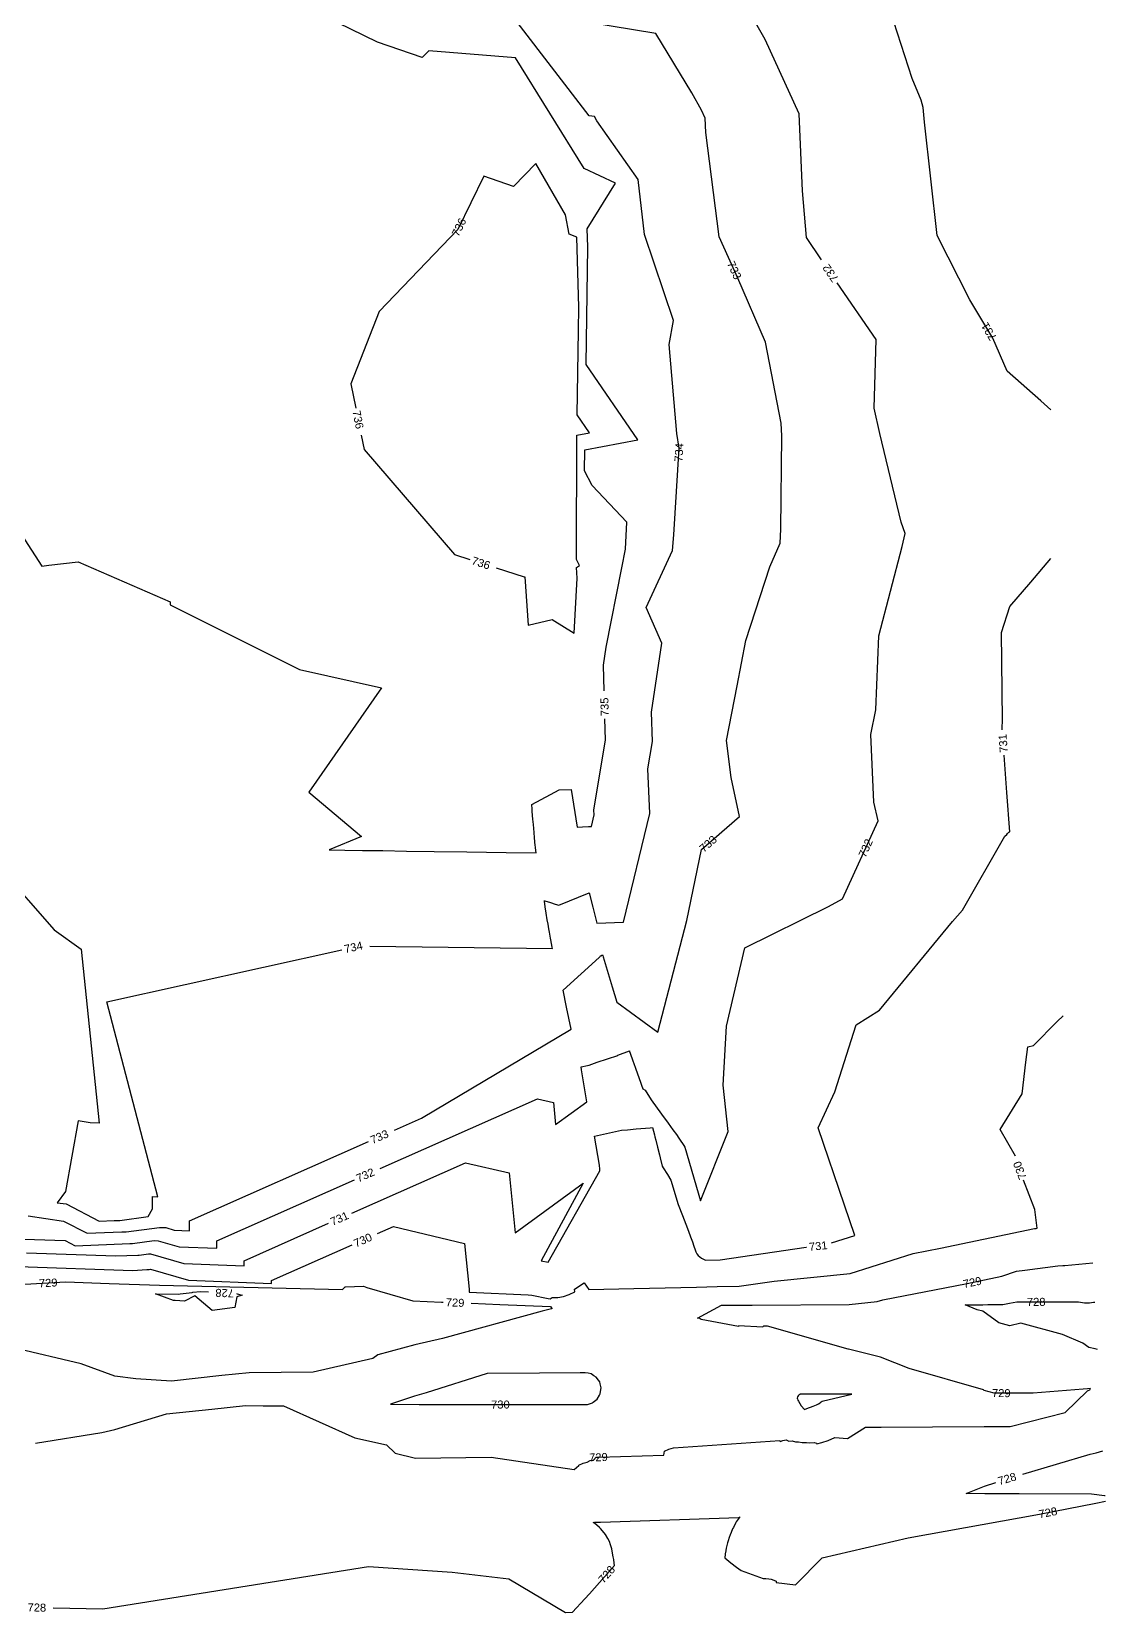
# Model space of a CAD drawing. Header units: feet. Extents: x 2207070 to 2208879, y 513929 to 516197.
# Drawn here: x 2207623 to 2208161, y 513944 to 514735 of the extents above; entities that cross this region are included whole.
import ezdxf

# ---------------------------------------------------------------- set-up
doc = ezdxf.new("R2010")
doc.units = ezdxf.units.FT
doc.header["$LTSCALE"] = 40
doc.header["$MEASUREMENT"] = 0
doc.linetypes.add('HIDDEN', pattern=[0.375, 0.25, -0.125])
doc.linetypes.add('HIDDEN2', pattern=[0.1875, 0.125, -0.0625])
for name, color, linetype in [('CONT-MJR', 125, 'HIDDEN'), ('CONT-MJR lABELS', 155, 'CONTINUOUS'), ('CONT-MNR', 250, 'HIDDEN2'), ('CONT-MNR LABELS', 250, 'CONTINUOUS')]:
    doc.layers.add(name, color=color, linetype=linetype)
doc.styles.get("Standard").update_dxf_attribs({"font": 'ARIAL.TTF'})

msp = doc.modelspace()

# ---------------------------------------------------------------- linework, layer by layer
at = {"layer": 'CONT-MJR', "color": 35, "linetype": 'Continuous'}
for p, q in [((2207796.44, 514729.29, 735), (2207763.31, 514745.46, 735)), ((2207818.87, 514721.52, 735), (2207796.44, 514729.29, 735)), ((2207822.23, 514724.99, 735), (2207818.87, 514721.52, 735)), ((2207865.54, 514721.41, 735), (2207822.23, 514724.99, 735)), ((2207899.85, 514666.05, 735), (2207865.54, 514721.41, 735)), ((2207915.51, 514658.77, 735), (2207899.85, 514666.05, 735)), ((2207901.42, 514635.96, 735), (2207915.51, 514658.77, 735)), ((2207901.66, 514626.93, 735), (2207901.42, 514635.96, 735)), ((2207901.05, 514579.91, 735), (2207901.66, 514626.93, 735)), ((2207900.87, 514568.12, 735), (2207901.05, 514579.91, 735)), ((2207926.66, 514530.4, 735), (2207900.87, 514568.12, 735)), ((2207900.11, 514525.49, 735), (2207926.66, 514530.4, 735)), ((2207900.08, 514514.9, 735), (2207900.11, 514525.49, 735)), ((2207903.87, 514507.55, 735), (2207900.08, 514514.9, 735)), ((2207600.08, 514511.15, 735), (2207628.55, 514467.31, 735)), ((2207921.16, 514489.22, 735), (2207903.87, 514507.55, 735)), ((2207920.56, 514475.86, 735), (2207921.16, 514489.22, 735)), ((2207918.67, 514466.44, 735), (2207920.56, 514475.86, 735)), ((2207628.55, 514467.31, 735), (2207632.08, 514467.73, 735)), ((2207632.08, 514467.73, 735), (2207646.75, 514469.49, 735)), ((2207646.75, 514469.49, 735), (2207692.79, 514449.41, 735)), ((2207910.83, 514426.77, 735), (2207918.67, 514466.44, 735)), ((2207692.79, 514449.41, 735), (2207692.82, 514447.98, 735)), ((2207692.82, 514447.98, 735), (2207757.49, 514415.69, 735)), ((2207909.5, 514417.78, 735), (2207910.83, 514426.77, 735)), ((2207909.84, 514405.02, 735), (2207909.5, 514417.78, 735)), ((2207757.49, 514415.69, 735), (2207798.41, 514406.46, 735)), ((2207798.41, 514406.46, 735), (2207762.16, 514354.32, 735)), ((2207910.5, 514380.51, 735), (2207910.22, 514391.03, 735)), ((2207904.77, 514345.34, 735), (2207910.5, 514380.51, 735)), ((2207762.16, 514354.32, 735), (2207788.45, 514332.1, 735)), ((2207882.95, 514353.13, 735), (2207887.32, 514355.48, 735)), ((2207887.32, 514355.48, 735), (2207893.35, 514355.65, 735)), ((2207893.35, 514355.65, 735), (2207896.35, 514336.84, 735)), ((2207873.67, 514348.15, 735), (2207882.95, 514353.13, 735)), ((2207873.83, 514345.8, 735), (2207873.67, 514348.15, 735)), ((2207873.86, 514345.36, 735), (2207873.83, 514345.8, 735)), ((2207873.91, 514344.7, 735), (2207873.86, 514345.36, 735)), ((2207874.21, 514340.75, 735), (2207873.91, 514344.7, 735)), ((2207874.44, 514338.07, 735), (2207874.21, 514340.75, 735)), ((2207903.45, 514337.11, 735), (2207904.88, 514342.95, 735)), ((2207904.88, 514342.95, 735), (2207904.77, 514345.34, 735)), ((2207788.45, 514332.1, 735), (2207772.26, 514325.47, 735)), ((2207874.6, 514336.15, 735), (2207874.44, 514338.07, 735)), ((2207874.77, 514334.2, 735), (2207874.6, 514336.15, 735)), ((2207875.02, 514331.54, 735), (2207874.77, 514334.2, 735)), ((2207875.4, 514327.65, 735), (2207875.02, 514331.54, 735)), ((2207896.35, 514336.84, 735), (2207899.07, 514336.94, 735)), ((2207899.07, 514336.94, 735), (2207901.99, 514337.05, 735)), ((2207901.99, 514337.05, 735), (2207903.45, 514337.11, 735)), ((2207772.26, 514325.47, 735), (2207780.1, 514325.35, 735)), ((2207780.1, 514325.35, 735), (2207789, 514325.21, 735)), ((2207789, 514325.21, 735), (2207799.2, 514325.06, 735)), ((2207799.2, 514325.06, 735), (2207811, 514324.88, 735)), ((2207811, 514324.88, 735), (2207824.79, 514324.68, 735)), ((2207824.79, 514324.68, 735), (2207841.13, 514324.45, 735)), ((2207841.13, 514324.45, 735), (2207860.77, 514324.17, 735)), ((2207860.77, 514324.17, 735), (2207875.79, 514323.96, 735)), ((2207875.47, 514326.95, 735), (2207875.4, 514327.65, 735)), ((2207875.52, 514326.47, 735), (2207875.47, 514326.95, 735)), ((2207875.79, 514323.96, 735), (2207875.52, 514326.47, 735)), ((2208124.57, 514227.72, 730), (2208136.52, 514239.61, 730)), ((2208136.52, 514239.61, 730), (2208139.44, 514242.51, 730)), ((2208120.85, 514219.24, 730), (2208121.75, 514226.92, 730)), ((2208121.75, 514226.92, 730), (2208124.57, 514227.72, 730)), ((2208119.02, 514203.46, 730), (2208120.85, 514219.24, 730)), ((2208108.02, 514185.64, 730), (2208119.02, 514203.46, 730)), ((2208115.59, 514172.3, 730), (2208108.02, 514185.64, 730)), ((2208125.21, 514145.71, 730), (2208119.65, 514160.27, 730)), ((2208126.44, 514136.28, 730), (2208125.21, 514145.71, 730)), ((2207796.55, 514133.62, 730), (2207804.44, 514137.11, 730)), ((2207804.44, 514137.11, 730), (2207840.05, 514128.73, 730)), ((2208078.1, 514126.26, 730), (2208125.15, 514136.1, 730)), ((2208125.15, 514136.1, 730), (2208125.33, 514136.16, 730)), ((2208125.33, 514136.16, 730), (2208125.43, 514136.17, 730)), ((2208125.43, 514136.17, 730), (2208125.85, 514136.23, 730)), ((2208125.85, 514136.23, 730), (2208125.91, 514136.23, 730)), ((2208125.91, 514136.23, 730), (2208125.94, 514136.23, 730)), ((2208125.94, 514136.23, 730), (2208126.44, 514136.28, 730)), ((2207743.49, 514110.12, 730), (2207783.73, 514127.94, 730)), ((2207840.05, 514128.73, 730), (2207842.36, 514105.75, 730)), ((2208064.35, 514123.59, 730), (2208078.1, 514126.26, 730)), ((2207616.96, 514117.16, 730), (2207674.16, 514115.21, 730)), ((2208032.85, 514113.63, 730), (2208064.35, 514123.59, 730)), ((2207674.16, 514115.21, 730), (2207681.08, 514115.7, 730)), ((2207681.08, 514115.7, 730), (2207682.18, 514115.71, 730)), ((2207682.18, 514115.71, 730), (2207682.96, 514115.84, 730)), ((2207682.96, 514115.84, 730), (2207701.92, 514110.31, 730)), ((2207701.92, 514110.31, 730), (2207743.47, 514108.7, 730)), ((2207743.47, 514108.7, 730), (2207743.49, 514110.12, 730)), ((2207977.43, 514107.25, 730), (2207994.93, 514109.86, 730)), ((2207994.93, 514109.86, 730), (2208032.85, 514113.63, 730)), ((2207842.36, 514105.75, 730), (2207842.33, 514104.31, 730)), ((2207842.33, 514104.31, 730), (2207871.87, 514102.94, 730)), ((2207871.87, 514102.94, 730), (2207873.71, 514102.89, 730)), ((2207873.71, 514102.89, 730), (2207881.86, 514101.22, 730)), ((2207882.91, 514100.98, 730), (2207883.83, 514101.62, 730)), ((2207883.83, 514101.62, 730), (2207886.61, 514101.66, 730)), ((2207886.61, 514101.66, 730), (2207889.46, 514102.13, 730)), ((2207889.46, 514102.13, 730), (2207892.33, 514103.08, 730)), ((2207892.33, 514103.08, 730), (2207895.14, 514104.49, 730)), ((2207894.94, 514105.83, 730), (2207899.83, 514109.07, 730)), ((2207895.14, 514104.49, 730), (2207894.94, 514105.83, 730)), ((2207899.83, 514109.07, 730), (2207902.15, 514105.73, 730)), ((2207902.15, 514105.73, 730), (2207924.78, 514106.21, 730)), ((2207924.78, 514106.21, 730), (2207955.97, 514106.87, 730)), ((2207955.97, 514106.87, 730), (2207966.44, 514107.1, 730)), ((2207966.44, 514107.1, 730), (2207977.43, 514107.25, 730)), ((2207881.86, 514101.22, 730), (2207882.91, 514100.98, 730)), ((2207851.4, 514063.67, 730), (2207820.75, 514054.04, 730)), ((2207877.58, 514063.88, 730), (2207851.4, 514063.67, 730)), ((2207897.83, 514064.04, 730), (2207877.58, 514063.88, 730)), ((2207897.92, 514064.04, 730), (2207897.83, 514064.04, 730)), ((2207899.24, 514064.04, 730), (2207897.92, 514064.04, 730)), ((2207900.37, 514064.05, 730), (2207899.24, 514064.04, 730)), ((2207901.78, 514063.79, 730), (2207900.37, 514064.05, 730)), ((2207903.3, 514063.51, 730), (2207901.78, 514063.79, 730)), ((2207904.76, 514062.58, 730), (2207903.3, 514063.51, 730)), ((2207905.85, 514061.9, 730), (2207904.76, 514062.58, 730)), ((2207906.95, 514060.36, 730), (2207905.85, 514061.9, 730)), ((2207820.75, 514054.04, 730), (2207815.06, 514052.29, 730)), ((2207907.62, 514059.44, 730), (2207906.95, 514060.36, 730)), ((2207907.86, 514058.45, 730), (2207907.62, 514059.44, 730)), ((2207908.35, 514056.5, 730), (2207907.86, 514058.45, 730)), ((2207907.93, 514053.48, 730), (2207908.23, 514055.63, 730)), ((2207908.23, 514055.63, 730), (2207908.35, 514056.5, 730)), ((2207815.06, 514052.29, 730), (2207802.94, 514048.3, 730)), ((2207802.94, 514048.3, 730), (2207817.26, 514048.23, 730)), ((2207817.26, 514048.23, 730), (2207820.11, 514048.22, 730)), ((2207820.11, 514048.22, 730), (2207859.07, 514048.15, 730)), ((2207859.07, 514048.15, 730), (2207901.14, 514048.09, 730)), ((2207901.14, 514048.09, 730), (2207901.49, 514048.19, 730)), ((2207901.49, 514048.19, 730), (2207904.01, 514048.94, 730)), ((2207904.01, 514048.94, 730), (2207904.41, 514049.26, 730)), ((2207904.41, 514049.26, 730), (2207906.41, 514050.84, 730)), ((2207906.41, 514050.84, 730), (2207907.56, 514052.84, 730)), ((2207907.56, 514052.84, 730), (2207907.93, 514053.48, 730)), ((2208006.47, 514051.33, 730), (2208006.44, 514051.13, 730)), ((2208006.44, 514051.13, 730), (2208006.5, 514050.94, 730)), ((2208006.55, 514051.98, 730), (2208006.47, 514051.33, 730)), ((2208006.5, 514050.94, 730), (2208006.69, 514050.31, 730)), ((2208006.88, 514052.55, 730), (2208006.55, 514051.98, 730)), ((2208006.69, 514050.31, 730), (2208007.02, 514049.8, 730)), ((2208006.99, 514052.72, 730), (2208006.88, 514052.55, 730)), ((2208007.16, 514052.84, 730), (2208006.99, 514052.72, 730)), ((2208007.02, 514049.8, 730), (2208008.47, 514047.58, 730)), ((2208007.69, 514053.22, 730), (2208007.16, 514052.84, 730)), ((2208007.88, 514053.27, 730), (2208007.69, 514053.22, 730)), ((2208008.52, 514053.4, 730), (2208007.88, 514053.27, 730)), ((2208008.47, 514047.58, 730), (2208010.08, 514045.71, 730)), ((2208010.05, 514053.4, 730), (2208008.52, 514053.4, 730)), ((2208016.33, 514053.41, 730), (2208010.05, 514053.4, 730)), ((2208010.08, 514045.71, 730), (2208011.3, 514046.12, 730)), ((2208011.3, 514046.12, 730), (2208014.4, 514047.27, 730)), ((2208014.4, 514047.27, 730), (2208016.05, 514047.98, 730)), ((2208016.05, 514047.98, 730), (2208017.12, 514048.54, 730)), ((2208016.37, 514053.41, 730), (2208016.33, 514053.41, 730)), ((2208033.76, 514053.33, 730), (2208016.37, 514053.41, 730)), ((2208017.12, 514048.54, 730), (2208017.87, 514049.02, 730)), ((2208017.87, 514049.02, 730), (2208018.44, 514049.47, 730)), ((2208018.44, 514049.47, 730), (2208018.88, 514049.9, 730)), ((2208018.88, 514049.9, 730), (2208033.76, 514053.33, 730))]:
    msp.add_line(p, q, dxfattribs=at)
at = {"layer": 'CONT-MNR', "color": 35, "linetype": 'Continuous'}
for p, q in [((2207990.35, 514730.57, 732), (2207978.28, 514751.82, 732)), ((2207935.63, 514733.65, 733), (2207880.83, 514742.53, 733)), ((2207902.31, 514692.43, 734), (2207866.36, 514739.22, 734)), ((2207953.68, 514703.92, 733), (2207935.63, 514733.65, 733)), ((2208063.99, 514711.06, 731), (2208054.8, 514739.33, 731)), ((2208007.38, 514693.35, 732), (2207990.35, 514730.57, 732)), ((2208068.46, 514700.17, 731), (2208063.99, 514711.06, 731)), ((2207958.58, 514695.3, 733), (2207953.68, 514703.92, 733)), ((2207960.45, 514691.21, 733), (2207958.58, 514695.3, 733)), ((2208069.36, 514696.55, 731), (2208068.46, 514700.17, 731)), ((2208070.08, 514689.2, 731), (2208069.36, 514696.55, 731)), ((2207904.98, 514692, 734), (2207902.31, 514692.43, 734)), ((2207906.23, 514689.93, 734), (2207904.98, 514692, 734)), ((2207926.87, 514660.53, 734), (2207906.23, 514689.93, 734)), ((2207960.77, 514684.05, 733), (2207960.45, 514691.21, 733)), ((2208009.07, 514654.89, 732), (2208007.38, 514693.35, 732)), ((2208076.4, 514632.52, 731), (2208070.08, 514689.2, 731)), ((2207967.33, 514631.98, 733), (2207960.77, 514684.05, 733)), ((2207875.75, 514668.64, 736), (2207864.55, 514657.1, 736)), ((2207890.44, 514642.98, 736), (2207875.75, 514668.64, 736)), ((2207849.71, 514662.24, 736), (2207836.67, 514635.57, 736)), ((2207864.55, 514657.1, 736), (2207849.71, 514662.24, 736)), ((2207929.99, 514633.12, 734), (2207926.87, 514660.53, 734)), ((2208011.06, 514631.51, 732), (2208009.07, 514654.89, 732)), ((2207892.39, 514633.22, 736), (2207890.44, 514642.98, 736)), ((2207836.67, 514635.57, 736), (2207797.27, 514594.58, 736)), ((2207896.27, 514631.7, 736), (2207892.39, 514633.22, 736)), ((2207897.16, 514596.84, 736), (2207896.27, 514631.7, 736)), ((2207944.54, 514590.05, 734), (2207929.99, 514633.12, 734)), ((2207976.75, 514611.34, 733), (2207967.33, 514631.98, 733)), ((2208018.52, 514620.45, 732), (2208011.06, 514631.51, 732)), ((2208092.81, 514600.39, 731), (2208076.4, 514632.52, 731)), ((2207990.61, 514579.27, 733), (2207976.75, 514611.34, 733)), ((2208045.92, 514580.52, 732), (2208026.45, 514608.89, 732)), ((2208104.28, 514581.2, 731), (2208092.81, 514600.39, 731)), ((2207797.27, 514594.58, 736), (2207783.21, 514558.5, 736)), ((2207897.01, 514585.03, 736), (2207897.16, 514596.84, 736)), ((2207896.38, 514542.99, 736), (2207897.01, 514585.03, 736)), ((2207942.42, 514578.12, 734), (2207944.54, 514590.05, 734)), ((2207946.16, 514533.56, 734), (2207942.42, 514578.12, 734)), ((2207998.44, 514538.83, 733), (2207990.61, 514579.27, 733)), ((2208044.91, 514546.35, 732), (2208045.92, 514580.52, 732)), ((2208111.37, 514564.7, 731), (2208104.28, 514581.2, 731)), ((2208128.21, 514549.97, 731), (2208111.37, 514564.7, 731)), ((2207783.21, 514558.5, 736), (2207785.63, 514546.35, 736)), ((2208047.68, 514533.66, 732), (2208044.91, 514546.35, 732)), ((2208133.34, 514545.47, 731), (2208128.21, 514549.97, 731)), ((2207902.57, 514533.93, 736), (2207896.38, 514542.99, 736)), ((2207998.79, 514532.42, 733), (2207998.44, 514538.83, 733)), ((2207788.34, 514532.74, 736), (2207789.75, 514525.65, 736)), ((2207896.05, 514470.59, 736), (2207896.2, 514532.76, 736)), ((2207896.2, 514532.76, 736), (2207902.57, 514533.93, 736)), ((2207947.41, 514526.24, 734), (2207946.16, 514533.56, 734)), ((2207998.27, 514485.79, 733), (2207998.79, 514532.42, 733)), ((2208058.39, 514489.2, 732), (2208047.68, 514533.66, 732)), ((2207789.75, 514525.65, 736), (2207834.97, 514473.11, 736)), ((2207944.66, 514482.89, 734), (2207947.41, 514526.24, 734)), ((2208060.38, 514483.53, 732), (2208058.39, 514489.2, 732)), ((2207944.11, 514475.12, 734), (2207944.66, 514482.89, 734)), ((2207997.86, 514478.85, 733), (2207998.27, 514485.79, 733)), ((2208058.85, 514477.17, 732), (2208060.38, 514483.53, 732)), ((2207834.97, 514473.11, 736), (2207842.63, 514470.65, 736)), ((2207930.91, 514446.62, 734), (2207944.11, 514475.12, 734)), ((2207992.71, 514466.9, 733), (2207997.86, 514478.85, 733)), ((2208047.18, 514432.37, 732), (2208058.85, 514477.17, 732)), ((2207855.83, 514466.41, 736), (2207869.78, 514461.93, 736)), ((2207896, 514466.55, 736), (2207897.56, 514467.68, 736)), ((2207896.35, 514461.29, 736), (2207896, 514466.55, 736)), ((2207897.56, 514467.68, 736), (2207896.05, 514470.59, 736)), ((2207980.69, 514430.11, 733), (2207992.71, 514466.9, 733)), ((2208123.3, 514459.32, 731), (2208133.34, 514471.12, 731)), ((2207869.78, 514461.93, 736), (2207870.12, 514461.93, 736)), ((2207870.12, 514461.93, 736), (2207871.83, 514437.7, 736)), ((2207894.86, 514433.79, 736), (2207896.35, 514461.29, 736)), ((2208112.85, 514447.04, 731), (2208123.3, 514459.32, 731)), ((2207938.66, 514428.77, 734), (2207930.91, 514446.62, 734)), ((2208108.68, 514434.08, 731), (2208112.85, 514447.04, 731)), ((2207871.83, 514437.7, 736), (2207883.93, 514440.59, 736)), ((2207883.93, 514440.59, 736), (2207894.86, 514433.79, 736)), ((2208109.05, 514390.29, 731), (2208108.68, 514434.08, 731)), ((2207933.57, 514394.32, 734), (2207938.66, 514428.77, 734)), ((2207976.46, 514407.46, 733), (2207980.69, 514430.11, 733)), ((2208045.8, 514395.38, 732), (2208047.18, 514432.37, 732)), ((2207971.03, 514380.17, 733), (2207976.46, 514407.46, 733)), ((2207933.97, 514379.7, 734), (2207933.57, 514394.32, 734)), ((2208043.26, 514383.13, 732), (2208045.8, 514395.38, 732)), ((2208108.87, 514386.3, 731), (2208109.05, 514390.29, 731)), ((2208108.93, 514385.4, 731), (2208108.87, 514386.3, 731)), ((2207931.72, 514365.9, 734), (2207933.97, 514379.7, 734)), ((2207973.33, 514361.59, 733), (2207971.03, 514380.17, 733)), ((2208044.73, 514349.27, 732), (2208043.26, 514383.13, 732)), ((2208111.26, 514354.08, 731), (2208109.87, 514372.78, 731)), ((2207932.7, 514343.7, 734), (2207931.72, 514365.9, 734)), ((2207977.49, 514342.14, 733), (2207973.33, 514361.59, 733)), ((2208046.86, 514340.01, 732), (2208044.73, 514349.27, 732)), ((2208112.74, 514334.48, 731), (2208111.26, 514354.08, 731)), ((2207919.47, 514289.29, 734), (2207932.7, 514343.7, 734)), ((2207958.55, 514325.59, 733), (2207977.49, 514342.14, 733)), ((2208029.13, 514300.92, 732), (2208046.86, 514340.01, 732)), ((2208089.13, 514295.33, 731), (2208110.3, 514332.24, 731)), ((2208110.3, 514332.24, 731), (2208111.2, 514333.14, 731)), ((2208111.2, 514333.14, 731), (2208111.67, 514333.6, 731)), ((2208111.67, 514333.6, 731), (2208112.29, 514334.22, 731)), ((2208112.29, 514334.22, 731), (2208112.74, 514334.48, 731)), ((2207951.17, 514290.11, 733), (2207958.55, 514325.59, 733)), ((2207607.47, 514316.44, 734), (2207634.7, 514285.43, 734)), ((2207879.94, 514299.66, 734), (2207879.89, 514300.03, 734)), ((2207879.89, 514300.03, 734), (2207880.2, 514299.93, 734)), ((2207879.95, 514299.6, 734), (2207879.94, 514299.66, 734)), ((2207880.53, 514295.83, 734), (2207879.95, 514299.6, 734)), ((2207880.2, 514299.93, 734), (2207883.07, 514299.06, 734)), ((2207883.07, 514299.06, 734), (2207885.34, 514298.38, 734)), ((2207887.18, 514297.84, 734), (2207902.4, 514304.01, 734)), ((2207902.4, 514304.01, 734), (2207904.19, 514296.77, 734)), ((2208022.15, 514297.07, 732), (2208029.13, 514300.92, 732)), ((2207880.66, 514295.03, 734), (2207880.53, 514295.83, 734)), ((2207880.85, 514293.86, 734), (2207880.66, 514295.03, 734)), ((2207881.4, 514290.47, 734), (2207880.85, 514293.86, 734)), ((2207885.34, 514298.38, 734), (2207887.18, 514297.84, 734)), ((2207904.19, 514296.77, 734), (2207906.17, 514288.78, 734)), ((2207980.3, 514276.43, 732), (2208022.15, 514297.07, 732)), ((2208084.08, 514289.7, 731), (2208089.13, 514295.33, 731)), ((2207634.7, 514285.43, 734), (2207648.27, 514275.81, 734)), ((2207881.78, 514288.23, 734), (2207881.4, 514290.47, 734)), ((2207882.18, 514285.92, 734), (2207881.78, 514288.23, 734)), ((2207882.46, 514284.35, 734), (2207882.18, 514285.92, 734)), ((2207882.99, 514281.37, 734), (2207882.46, 514284.35, 734)), ((2207906.17, 514288.78, 734), (2207919.47, 514289.29, 734)), ((2207936.68, 514234.31, 733), (2207951.17, 514290.11, 733)), ((2208047.6, 514245.26, 731), (2208084.08, 514289.7, 731)), ((2207648.27, 514275.81, 734), (2207657.33, 514188.89, 734)), ((2207661.08, 514249.44, 734), (2207778.67, 514275.5, 734)), ((2207792.62, 514277.26, 734), (2207883.99, 514276.1, 734)), ((2207883.15, 514280.53, 734), (2207882.99, 514281.37, 734)), ((2207883.84, 514276.83, 734), (2207883.15, 514280.53, 734)), ((2207883.99, 514276.1, 734), (2207883.84, 514276.83, 734)), ((2207971.01, 514237.31, 732), (2207980.3, 514276.43, 732)), ((2207889.3, 514255.32, 733), (2207907.33, 514271.61, 733)), ((2207907.33, 514271.61, 733), (2207907.67, 514271.99, 733)), ((2207907.67, 514271.99, 733), (2207907.9, 514272.23, 733)), ((2207907.9, 514272.23, 733), (2207908.06, 514272.4, 733)), ((2207908.06, 514272.4, 733), (2207908.18, 514272.53, 733)), ((2207908.18, 514272.53, 733), (2207909.07, 514272.89, 733)), ((2207909.07, 514272.89, 733), (2207909.13, 514272.68, 733)), ((2207909.13, 514272.68, 733), (2207909.3, 514271.96, 733)), ((2207909.3, 514271.96, 733), (2207913.86, 514256.9, 733)), ((2207891.08, 514246.85, 733), (2207889.3, 514255.32, 733)), ((2207913.86, 514256.9, 733), (2207916.14, 514249.33, 733)), ((2207686.54, 514152.03, 734), (2207661.08, 514249.44, 734)), ((2207893.41, 514235.84, 733), (2207891.08, 514246.85, 733)), ((2207916.14, 514249.33, 733), (2207936.68, 514234.31, 733)), ((2208035.86, 514238.01, 731), (2208047.6, 514245.26, 731)), ((2207818.44, 514191.3, 733), (2207893.41, 514235.84, 733)), ((2207969.31, 514207.74, 732), (2207971.01, 514237.31, 732)), ((2208025.26, 514204.54, 731), (2208035.86, 514238.01, 731)), ((2207906.41, 514219.25, 732), (2207916.63, 514222.72, 732)), ((2207916.63, 514222.74, 732), (2207922.45, 514225, 732)), ((2207916.63, 514222.72, 732), (2207916.63, 514222.74, 732)), ((2207922.45, 514225, 732), (2207922.58, 514224.6, 732)), ((2207922.58, 514224.6, 732), (2207922.82, 514223.79, 732)), ((2207922.82, 514223.79, 732), (2207922.83, 514223.76, 732)), ((2207922.83, 514223.76, 732), (2207924.24, 514219.95, 732)), ((2207924.24, 514219.95, 732), (2207924.73, 514218.65, 732)), ((2207898.31, 514216.9, 732), (2207901.54, 514217.6, 732)), ((2207898.53, 514215.56, 732), (2207898.31, 514216.9, 732)), ((2207901.21, 514199.55, 732), (2207898.53, 514215.56, 732)), ((2207901.54, 514217.6, 732), (2207902.31, 514217.86, 732)), ((2207902.31, 514217.86, 732), (2207903.62, 514218.3, 732)), ((2207903.62, 514218.3, 732), (2207906.41, 514219.25, 732)), ((2207924.73, 514218.65, 732), (2207925.55, 514216.36, 732)), ((2207925.55, 514216.36, 732), (2207926.56, 514213.52, 732)), ((2207926.56, 514213.52, 732), (2207928.02, 514209.28, 732)), ((2207928.02, 514209.28, 732), (2207928.33, 514208.37, 732)), ((2207928.33, 514208.37, 732), (2207928.5, 514207.84, 732)), ((2207928.5, 514207.84, 732), (2207929.13, 514205.93, 732)), ((2207929.13, 514205.93, 732), (2207930.4, 514205.28, 732)), ((2207930.4, 514205.28, 732), (2207933.3, 514200.4, 732)), ((2207971.83, 514184.62, 732), (2207969.31, 514207.74, 732)), ((2208016.92, 514186.46, 731), (2208025.26, 514204.54, 731)), ((2207797.79, 514166.16, 732), (2207876.5, 514201.01, 732)), ((2207876.5, 514201.01, 732), (2207884.48, 514199.14, 732)), ((2207884.48, 514199.14, 732), (2207885.57, 514188.19, 732)), ((2207885.57, 514188.19, 732), (2207901.21, 514199.55, 732)), ((2207933.3, 514200.4, 732), (2207938.56, 514193.36, 732)), ((2207646.81, 514189.93, 734), (2207640.42, 514154.61, 734)), ((2207652.81, 514188.93, 734), (2207646.81, 514189.93, 734)), ((2207657.33, 514188.89, 734), (2207652.81, 514188.93, 734)), ((2207804.98, 514185.35, 733), (2207818.44, 514191.3, 733)), ((2207938.56, 514193.36, 732), (2207941.93, 514188.77, 732)), ((2207941.93, 514188.77, 732), (2207944.26, 514185.55, 732)), ((2207905.1, 514182.39, 731), (2207918.61, 514185.3, 731)), ((2207907.53, 514167.87, 731), (2207905.1, 514182.39, 731)), ((2207918.61, 514185.3, 731), (2207921.56, 514185.56, 731)), ((2207921.56, 514185.56, 731), (2207925.86, 514185.93, 731)), ((2207925.86, 514185.93, 731), (2207932.79, 514186.51, 731)), ((2207932.79, 514186.51, 731), (2207933.97, 514186.61, 731)), ((2207933.97, 514186.61, 731), (2207934.96, 514183, 731)), ((2207934.96, 514183, 731), (2207935.23, 514182.02, 731)), ((2207935.23, 514182.02, 731), (2207935.68, 514180.28, 731)), ((2207944.26, 514185.55, 732), (2207945.96, 514183.16, 732)), ((2207945.96, 514183.16, 732), (2207947.25, 514181.31, 732)), ((2207947.25, 514181.31, 732), (2207948.25, 514179.84, 732)), ((2207958.03, 514150, 732), (2207971.83, 514184.62, 732)), ((2208030.15, 514147.87, 731), (2208016.92, 514186.46, 731)), ((2207702.49, 514139.96, 733), (2207792.02, 514179.6, 733)), ((2207935.68, 514180.28, 731), (2207936.6, 514176.74, 731)), ((2207936.6, 514176.74, 731), (2207937.53, 514173.01, 731)), ((2207937.53, 514173.01, 731), (2207937.91, 514171.45, 731)), ((2207948.25, 514179.84, 732), (2207949.04, 514178.64, 732)), ((2207949.04, 514178.64, 732), (2207949.67, 514177.64, 732)), ((2207949.67, 514177.64, 732), (2207950.19, 514176.8, 732)), ((2207950.19, 514176.8, 732), (2207958.03, 514150, 732)), ((2207783.6, 514143.88, 731), (2207840.47, 514169.06, 731)), ((2207840.47, 514169.06, 731), (2207862.27, 514163.93, 731)), ((2207881.83, 514119.32, 731), (2207907.66, 514164.95, 731)), ((2207907.62, 514165.8, 731), (2207907.53, 514167.87, 731)), ((2207907.66, 514164.95, 731), (2207907.62, 514165.8, 731)), ((2207937.91, 514171.45, 731), (2207938.88, 514167.31, 731)), ((2207938.88, 514167.31, 731), (2207939.41, 514166.5, 731)), ((2207939.41, 514166.5, 731), (2207941.52, 514163.19, 731)), ((2207716.15, 514130.01, 732), (2207784.97, 514160.48, 732)), ((2207862.27, 514163.93, 731), (2207865.26, 514134, 731)), ((2207865.26, 514134, 731), (2207899.36, 514158.79, 731)), ((2207899.36, 514158.79, 731), (2207878.29, 514119.99, 731)), ((2207941.52, 514163.19, 731), (2207943.24, 514160.4, 731)), ((2207943.24, 514160.4, 731), (2207946.82, 514148.16, 731)), ((2207640.42, 514154.61, 734), (2207636.27, 514149.07, 734)), ((2207636.27, 514149.07, 734), (2207640.66, 514148.55, 734)), ((2207683.92, 514145.91, 734), (2207683.95, 514149.57, 734)), ((2207683.95, 514149.57, 734), (2207683.97, 514152.12, 734)), ((2207683.97, 514152.12, 734), (2207686.54, 514152.03, 734)), ((2207621.81, 514142.42, 733), (2207639.44, 514139.89, 733)), ((2207640.66, 514148.55, 734), (2207657.33, 514139.9, 734)), ((2207667.57, 514140.21, 734), (2207681.83, 514142.1, 734)), ((2207681.83, 514142.1, 734), (2207683.92, 514145.91, 734)), ((2207946.82, 514148.16, 731), (2207949, 514142.72, 731)), ((2207949, 514142.72, 731), (2207950.7, 514138.39, 731)), ((2208035.27, 514132.7, 731), (2208030.15, 514147.87, 731)), ((2207639.44, 514139.89, 733), (2207651.3, 514133.74, 733)), ((2207651.3, 514133.74, 733), (2207668.66, 514134.42, 733)), ((2207657.33, 514139.9, 734), (2207664.69, 514140.19, 734)), ((2207664.69, 514140.19, 734), (2207667.57, 514140.21, 734)), ((2207668.66, 514134.42, 733), (2207670.78, 514134.44, 733)), ((2207670.78, 514134.44, 733), (2207687.44, 514136.65, 733)), ((2207687.44, 514136.65, 733), (2207690.66, 514136.58, 733)), ((2207690.66, 514136.58, 733), (2207694.83, 514135.36, 733)), ((2207694.83, 514135.36, 733), (2207702.43, 514135.07, 733)), ((2207702.43, 514135.07, 733), (2207702.49, 514139.96, 733)), ((2207729.82, 514120.07, 731), (2207772.02, 514138.75, 731)), ((2207950.7, 514138.39, 731), (2207952.04, 514134.87, 731)), ((2207952.04, 514134.87, 731), (2207953.12, 514131.95, 731)), ((2207614.33, 514131.07, 732), (2207624.96, 514130.7, 732)), ((2207624.96, 514130.7, 732), (2207640.23, 514130.19, 732)), ((2207640.23, 514130.19, 732), (2207645.26, 514127.57, 732)), ((2207645.26, 514127.57, 732), (2207672.63, 514128.66, 732)), ((2207672.63, 514128.66, 732), (2207674, 514128.67, 732)), ((2207674, 514128.67, 732), (2207684.72, 514130.09, 732)), ((2207684.72, 514130.09, 732), (2207686.79, 514130.05, 732)), ((2207686.79, 514130.05, 732), (2207697.19, 514127.01, 732)), ((2207697.19, 514127.01, 732), (2207716.11, 514126.28, 732)), ((2207716.11, 514126.28, 732), (2207716.15, 514130.01, 732)), ((2207953.12, 514131.95, 731), (2207954, 514129.48, 731)), ((2207954, 514129.48, 731), (2207954.72, 514127.37, 731)), ((2207954.72, 514127.37, 731), (2207955.32, 514125.55, 731)), ((2207955.32, 514125.55, 731), (2207955.73, 514124.51, 731)), ((2207967.93, 514120.42, 731), (2208010.94, 514126.82, 731)), ((2208010.94, 514126.82, 731), (2208011.05, 514126.83, 731)), ((2208023.56, 514129, 731), (2208035.27, 514132.7, 731)), ((2207620.96, 514123.93, 731), (2207665.53, 514122.42, 731)), ((2207665.53, 514122.42, 731), (2207676.6, 514122.89, 731)), ((2207676.6, 514122.89, 731), (2207677.21, 514122.9, 731)), ((2207677.21, 514122.9, 731), (2207682.01, 514123.53, 731)), ((2207682.01, 514123.53, 731), (2207682.93, 514123.51, 731)), ((2207682.93, 514123.51, 731), (2207699.56, 514118.66, 731)), ((2207699.56, 514118.66, 731), (2207729.79, 514117.49, 731)), ((2207729.79, 514117.49, 731), (2207729.82, 514120.07, 731)), ((2207878.29, 514119.99, 731), (2207881.83, 514119.32, 731)), ((2207955.73, 514124.51, 731), (2207956.27, 514123.57, 731)), ((2207956.27, 514123.57, 731), (2207956.92, 514122.72, 731)), ((2207956.92, 514122.72, 731), (2207957.67, 514121.99, 731)), ((2207957.67, 514121.99, 731), (2207958.51, 514121.38, 731)), ((2207958.51, 514121.38, 731), (2207960.51, 514120.32, 731)), ((2207960.51, 514120.32, 731), (2207967.93, 514120.42, 731)), ((2208120.24, 514115.38, 729), (2208136.74, 514117.51, 729)), ((2208136.74, 514117.51, 729), (2208139.24, 514117.65, 729)), ((2208139.24, 514117.65, 729), (2208140.29, 514117.74, 729)), ((2208140.29, 514117.74, 729), (2208154.27, 514119, 729)), ((2207614.18, 514108, 729), (2207640.64, 514109.44, 729)), ((2207640.64, 514109.44, 729), (2207662.22, 514108.71, 729)), ((2208091.46, 514108.7, 729), (2208108.78, 514112.32, 729)), ((2208108.78, 514112.32, 729), (2208116.2, 514114.76, 729)), ((2208116.2, 514114.76, 729), (2208120.24, 514115.38, 729)), ((2207662.22, 514108.71, 729), (2207687.47, 514107.85, 729)), ((2207685.49, 514103.55, 728), (2207696.82, 514103.31, 728)), ((2207694.47, 514100.2, 728), (2207685.49, 514103.55, 728)), ((2207687.47, 514107.85, 729), (2207778.94, 514105.72, 729)), ((2207696.82, 514103.31, 728), (2207697.7, 514103.45, 728)), ((2207697.7, 514103.45, 728), (2207703.75, 514104.23, 728)), ((2207705.04, 514102.46, 728), (2207699.96, 514099.81, 728)), ((2207703.75, 514104.23, 728), (2207704.05, 514104.26, 728)), ((2207704.05, 514104.26, 728), (2207707.94, 514104.68, 728)), ((2207713.75, 514095.15, 728), (2207705.04, 514102.46, 728)), ((2207707.94, 514104.68, 728), (2207711.89, 514104.54, 728)), ((2207726.04, 514102.05, 728), (2207725.04, 514096.65, 728)), ((2207725.93, 514103.62, 728), (2207726.2, 514103.54, 728)), ((2207728.86, 514102.89, 728), (2207726.04, 514102.05, 728)), ((2207726.2, 514103.54, 728), (2207728.86, 514102.89, 728)), ((2207778.94, 514105.72, 729), (2207780.29, 514107.06, 729)), ((2207780.29, 514107.06, 729), (2207780.5, 514107.07, 729)), ((2207780.5, 514107.07, 729), (2207780.55, 514107.07, 729)), ((2207780.55, 514107.07, 729), (2207789.47, 514107.32, 729)), ((2207789.47, 514107.32, 729), (2207791.12, 514106.58, 729)), ((2207791.12, 514106.58, 729), (2207814.23, 514099.97, 729)), ((2208049.25, 514100.51, 729), (2208091.46, 514108.7, 729)), ((2207695.26, 514100.1, 728), (2207694.47, 514100.2, 728)), ((2207699.96, 514099.81, 728), (2207695.26, 514100.1, 728)), ((2207725.04, 514096.65, 728), (2207713.75, 514095.15, 728)), ((2207814.23, 514099.97, 729), (2207828.49, 514099.39, 729)), ((2207828.49, 514099.39, 729), (2207829.4, 514099.35, 729)), ((2207878.86, 514094.91, 729), (2207829.03, 514081.1, 729)), ((2207843.29, 514098.8, 729), (2207857.71, 514098.24, 729)), ((2207857.71, 514098.24, 729), (2207883.02, 514097.19, 729)), ((2207883.52, 514096.06, 729), (2207878.86, 514094.91, 729)), ((2207883.02, 514097.19, 729), (2207883.68, 514096.08, 729)), ((2207883.53, 514096.06, 729), (2207883.52, 514096.06, 729)), ((2207883.6, 514096.06, 729), (2207883.53, 514096.06, 729)), ((2207883.68, 514096.08, 729), (2207883.6, 514096.06, 729)), ((2207956.57, 514091.41, 729), (2207968.6, 514097.85, 729)), ((2207968.6, 514097.85, 729), (2207978.37, 514097.88, 729)), ((2207978.37, 514097.88, 729), (2207983.94, 514097.9, 729)), ((2207983.94, 514097.9, 729), (2208032.47, 514098.22, 729)), ((2208032.47, 514098.22, 729), (2208046.42, 514099.61, 729)), ((2208046.42, 514099.61, 729), (2208049.25, 514100.51, 729)), ((2208090.49, 514097.94, 728), (2208094.94, 514098, 728)), ((2208096.45, 514095.56, 728), (2208090.49, 514097.94, 728)), ((2208094.94, 514098, 728), (2208099.25, 514098.06, 728)), ((2208099.28, 514094.75, 728), (2208096.45, 514095.56, 728)), ((2208099.25, 514098.06, 728), (2208101.82, 514098.09, 728)), ((2208107.33, 514089.02, 728), (2208099.28, 514094.75, 728)), ((2208101.82, 514098.09, 728), (2208109.24, 514098.19, 728)), ((2208109.24, 514098.19, 728), (2208112.68, 514098.81, 728)), ((2208112.68, 514098.81, 728), (2208116.36, 514099.47, 728)), ((2208116.36, 514099.47, 728), (2208127.09, 514099.48, 728)), ((2208127.09, 514099.48, 728), (2208147.2, 514099.48, 728)), ((2208147.2, 514099.48, 728), (2208150.08, 514098.93, 728)), ((2208150.08, 514098.93, 728), (2208152.58, 514099.06, 728)), ((2208152.58, 514099.06, 728), (2208154.64, 514099.25, 728)), ((2208154.64, 514099.25, 728), (2208155.31, 514099.31, 728)), ((2207957.35, 514091.27, 729), (2207956.57, 514091.41, 729)), ((2207957.95, 514090.99, 729), (2207957.35, 514091.27, 729)), ((2207958.34, 514090.64, 729), (2207957.95, 514090.99, 729)), ((2207976.99, 514087.24, 729), (2207958.34, 514090.64, 729)), ((2207977.02, 514087.47, 729), (2207976.99, 514087.24, 729)), ((2207989.21, 514086.9, 729), (2207977.02, 514087.47, 729)), ((2207989.34, 514087.11, 729), (2207989.21, 514086.9, 729)), ((2207989.54, 514087.25, 729), (2207989.34, 514087.11, 729)), ((2207989.76, 514087.3, 729), (2207989.54, 514087.25, 729)), ((2207991.6, 514087.27, 729), (2207989.76, 514087.3, 729)), ((2208031.95, 514075.76, 729), (2207991.6, 514087.27, 729)), ((2208112.86, 514087.49, 728), (2208107.33, 514089.02, 728)), ((2208118.23, 514088.82, 728), (2208112.86, 514087.49, 728)), ((2208139.14, 514083.12, 728), (2208118.23, 514088.82, 728)), ((2207815.09, 514078.02, 729), (2207796.72, 514073.08, 729)), ((2207829.03, 514081.1, 729), (2207815.09, 514078.02, 729)), ((2208149.23, 514078.87, 728), (2208139.14, 514083.12, 728)), ((2208152.28, 514076.59, 728), (2208149.23, 514078.87, 728)), ((2207648.18, 514068.55, 729), (2207614.36, 514076.57, 729)), ((2207794.12, 514071.19, 729), (2207764.24, 514064.39, 729)), ((2207796.72, 514073.08, 729), (2207794.12, 514071.19, 729)), ((2208032.06, 514075.76, 729), (2208031.95, 514075.76, 729)), ((2208048.01, 514071.9, 729), (2208032.06, 514075.76, 729)), ((2208062.43, 514066.16, 729), (2208048.01, 514071.9, 729)), ((2208155.48, 514075.93, 728), (2208152.28, 514076.59, 728)), ((2208156.56, 514075.7, 728), (2208155.48, 514075.93, 728)), ((2207665.01, 514062.26, 729), (2207648.18, 514068.55, 729)), ((2207675.6, 514061, 729), (2207665.01, 514062.26, 729)), ((2207718.56, 514062.62, 729), (2207693.4, 514059.89, 729)), ((2207732.29, 514064, 729), (2207718.56, 514062.62, 729)), ((2207764.24, 514064.39, 729), (2207732.29, 514064, 729)), ((2208099.68, 514055.45, 729), (2208062.43, 514066.16, 729)), ((2207693.4, 514059.89, 729), (2207675.6, 514061, 729)), ((2208100, 514055.23, 729), (2208099.68, 514055.45, 729)), ((2208104.94, 514053.86, 729), (2208100, 514055.23, 729)), ((2208149.44, 514055.8, 729), (2208124.42, 514053.79, 729)), ((2208140.43, 514044.19, 729), (2208151.63, 514055.07, 729)), ((2208151.59, 514055.98, 729), (2208149.44, 514055.8, 729)), ((2208153.14, 514056.16, 729), (2208151.59, 514055.98, 729)), ((2208151.63, 514055.07, 729), (2208151.89, 514055.15, 729)), ((2208151.89, 514055.15, 729), (2208152.87, 514055.46, 729)), ((2208152.87, 514055.46, 729), (2208153.14, 514056.16, 729)), ((2207713.61, 514045.84, 729), (2207730.43, 514047.59, 729)), ((2207730.43, 514047.59, 729), (2207739.35, 514047.57, 729)), ((2207739.35, 514047.57, 729), (2207749.53, 514047.55, 729)), ((2207749.53, 514047.55, 729), (2207785.15, 514031.43, 729)), ((2208118.97, 514053.81, 729), (2208104.94, 514053.86, 729)), ((2208124.42, 514053.79, 729), (2208118.97, 514053.81, 729)), ((2207665.03, 514035.75, 729), (2207690.87, 514043.44, 729)), ((2207690.87, 514043.44, 729), (2207713.61, 514045.84, 729)), ((2208112.97, 514037.24, 729), (2208140.43, 514044.19, 729)), ((2207625.34, 514028.77, 729), (2207658.65, 514034.24, 729)), ((2207658.65, 514034.24, 729), (2207665.03, 514035.75, 729)), ((2207785.15, 514031.43, 729), (2207801.06, 514027.99, 729)), ((2207944.5, 514026.57, 729), (2207997.72, 514030.19, 729)), ((2207997.72, 514030.19, 729), (2207997.89, 514029.61, 729)), ((2207999.31, 514030.1, 729), (2208000.87, 514030.43, 729)), ((2208000.87, 514030.43, 729), (2208002.3, 514029.83, 729)), ((2208021.83, 514030.11, 729), (2208025.19, 514031.6, 729)), ((2208025.19, 514031.6, 729), (2208031.57, 514031.09, 729)), ((2208031.57, 514031.09, 729), (2208040.66, 514036.91, 729)), ((2208040.66, 514036.91, 729), (2208040.68, 514036.91, 729)), ((2208040.68, 514036.91, 729), (2208045.97, 514036.91, 729)), ((2208045.97, 514036.91, 729), (2208048.43, 514036.91, 729)), ((2208048.43, 514036.91, 729), (2208074.13, 514037.04, 729)), ((2208074.13, 514037.04, 729), (2208099.89, 514037.18, 729)), ((2208099.89, 514037.18, 729), (2208112.97, 514037.24, 729)), ((2207801.06, 514027.99, 729), (2207805.26, 514023.78, 729)), ((2207805.26, 514023.78, 729), (2207815.51, 514021.26, 729)), ((2207907.2, 514021.8, 729), (2207939.78, 514022.92, 729)), ((2207939.78, 514022.92, 729), (2207940.12, 514024.78, 729)), ((2207940.12, 514024.78, 729), (2207942.22, 514025.76, 729)), ((2207942.22, 514025.76, 729), (2207944.5, 514026.57, 729)), ((2207997.89, 514029.61, 729), (2207999.31, 514030.1, 729)), ((2208002.3, 514029.83, 729), (2208003.86, 514029.99, 729)), ((2208003.86, 514029.99, 729), (2208005.51, 514029.52, 729)), ((2208005.51, 514029.52, 729), (2208007.05, 514029.52, 729)), ((2208007.05, 514029.52, 729), (2208008.91, 514029.22, 729)), ((2208008.91, 514029.22, 729), (2208011.14, 514029.12, 729)), ((2208011.14, 514029.12, 729), (2208012.46, 514028.97, 729)), ((2208012.46, 514028.97, 729), (2208014.91, 514029.16, 729)), ((2208014.91, 514029.16, 729), (2208016.11, 514028.89, 729)), ((2208016.11, 514028.89, 729), (2208016.22, 514028.53, 729)), ((2208016.22, 514028.53, 729), (2208018.82, 514029.12, 729)), ((2208018.82, 514029.12, 729), (2208021.83, 514030.11, 729)), ((2208119.22, 514013.35, 728), (2208152.99, 514023.31, 728)), ((2208152.99, 514023.31, 728), (2208155.94, 514024.08, 728)), ((2208155.94, 514024.08, 728), (2208159.25, 514024.95, 728)), ((2207815.51, 514021.26, 729), (2207853.28, 514021.89, 729)), ((2207853.28, 514021.89, 729), (2207894.82, 514015.63, 729)), ((2207894.82, 514015.63, 729), (2207897.13, 514017.74, 729)), ((2207897.13, 514017.74, 729), (2207897.19, 514017.86, 729)), ((2207897.19, 514017.86, 729), (2207899.41, 514018.81, 729)), ((2207899.41, 514018.81, 729), (2207901.37, 514019.35, 729)), ((2207901.37, 514019.35, 729), (2207902.8, 514020.16, 729)), ((2207902.8, 514020.16, 729), (2207904.5, 514020.38, 729)), ((2207904.5, 514020.38, 729), (2207905.8, 514021.81, 729)), ((2207905.8, 514021.81, 729), (2207907.2, 514021.8, 729)), ((2208090.92, 514003.6, 728), (2208100.19, 514007.26, 728)), ((2208100.19, 514007.26, 728), (2208105.81, 514009.13, 728)), ((2208100.22, 514003.55, 728), (2208090.92, 514003.6, 728)), ((2208117.41, 514003.47, 728), (2208100.22, 514003.55, 728)), ((2208153.59, 514003.3, 728), (2208117.41, 514003.47, 728)), ((2208127.55, 513993.27, 728), (2208155.77, 513998.83, 728)), ((2208160.2, 514002.59, 728), (2208153.59, 514003.3, 728)), ((2208155.77, 513998.83, 728), (2208160.59, 513999.78, 728)), ((2208160.44, 514002.57, 728), (2208160.2, 514002.59, 728)), ((2207908, 513989.29, 728), (2207977.15, 513991.67, 728)), ((2207977.31, 513991.54, 728), (2207975.97, 513989.43, 728)), ((2207977.15, 513991.68, 728), (2207977.84, 513992, 728)), ((2207977.15, 513991.67, 728), (2207977.15, 513991.68, 728)), ((2207977.84, 513992, 728), (2207977.31, 513991.54, 728)), ((2208061.87, 513981.54, 728), (2208127.55, 513993.27, 728)), ((2207904.42, 513989.21, 728), (2207905, 513989.29, 728)), ((2207905, 513988.87, 728), (2207904.42, 513989.21, 728)), ((2207905, 513989.29, 728), (2207905.01, 513989.31, 728)), ((2207907.55, 513986.66, 728), (2207905, 513988.87, 728)), ((2207905.01, 513989.31, 728), (2207908, 513989.29, 728)), ((2207908.01, 513986.25, 728), (2207907.55, 513986.66, 728)), ((2207909.8, 513984.06, 728), (2207908.01, 513986.25, 728)), ((2207910.52, 513983.17, 728), (2207909.8, 513984.06, 728)), ((2207911.63, 513981.16, 728), (2207910.52, 513983.17, 728)), ((2207972.89, 513983.07, 728), (2207972.34, 513981.65, 728)), ((2207973.32, 513984.22, 728), (2207972.89, 513983.07, 728)), ((2207974.13, 513985.98, 728), (2207973.32, 513984.22, 728)), ((2207974.48, 513986.73, 728), (2207974.13, 513985.98, 728)), ((2207975.59, 513988.78, 728), (2207974.48, 513986.73, 728)), ((2207975.8, 513989.15, 728), (2207975.59, 513988.78, 728)), ((2207975.97, 513989.43, 728), (2207975.8, 513989.15, 728)), ((2207912.45, 513979.7, 728), (2207911.63, 513981.16, 728)), ((2207913.02, 513978.05, 728), (2207912.45, 513979.7, 728)), ((2207913.74, 513975.97, 728), (2207913.02, 513978.05, 728)), ((2207913.93, 513974.79, 728), (2207913.74, 513975.97, 728)), ((2207970.89, 513976.34, 728), (2207970.49, 513973.95, 728)), ((2207971.06, 513977.05, 728), (2207970.89, 513976.34, 728)), ((2207971.53, 513979.02, 728), (2207971.06, 513977.05, 728)), ((2207971.86, 513980.09, 728), (2207971.53, 513979.02, 728)), ((2207972.34, 513981.65, 728), (2207971.86, 513980.09, 728)), ((2208018.83, 513971.52, 728), (2208061.87, 513981.54, 728)), ((2207659.06, 513946.05, 728), (2207791.99, 513967.18, 728)), ((2207791.99, 513967.18, 728), (2207833.79, 513964.39, 728)), ((2207902.45, 513953.45, 728), (2207914.98, 513967.68, 728)), ((2207914.36, 513972.09, 728), (2207913.93, 513974.79, 728)), ((2207914.65, 513970.7, 728), (2207914.36, 513972.09, 728)), ((2207914.69, 513970.48, 728), (2207914.65, 513970.7, 728)), ((2207914.9, 513968.94, 728), (2207914.69, 513970.48, 728)), ((2207914.92, 513968.85, 728), (2207914.9, 513968.94, 728)), ((2207914.92, 513968.77, 728), (2207914.92, 513968.85, 728)), ((2207914.99, 513967.68, 728), (2207914.92, 513968.77, 728)), ((2207914.98, 513967.68, 728), (2207914.99, 513967.68, 728)), ((2207970.41, 513973.39, 728), (2207970.22, 513971.49, 728)), ((2207970.22, 513971.49, 728), (2207973.22, 513969.06, 728)), ((2207970.43, 513973.64, 728), (2207970.41, 513973.39, 728)), ((2207970.49, 513973.95, 728), (2207970.43, 513973.64, 728)), ((2207973.22, 513969.06, 728), (2207976.11, 513966.81, 728)), ((2208005.56, 513957.98, 728), (2208018.83, 513971.52, 728)), ((2207833.79, 513964.39, 728), (2207862.09, 513960.99, 728)), ((2207862.09, 513960.99, 728), (2207890.44, 513944.24, 728)), ((2207976.11, 513966.81, 728), (2207978.35, 513965.13, 728)), ((2207978.35, 513965.13, 728), (2207989.39, 513961.25, 728)), ((2207989.39, 513961.25, 728), (2207990.79, 513961.24, 728)), ((2207990.79, 513961.24, 728), (2207992.16, 513961.09, 728)), ((2207992.16, 513961.09, 728), (2207993.48, 513960.8, 728)), ((2207993.48, 513960.8, 728), (2207994.76, 513960.38, 728)), ((2207994.76, 513960.38, 728), (2207995.97, 513959.85, 728)), ((2207995.97, 513959.85, 728), (2207995.96, 513959.2, 728)), ((2207995.96, 513959.2, 728), (2208005.56, 513957.98, 728)), ((2207900.22, 513950.96, 728), (2207902.45, 513953.45, 728)), ((2207634.24, 513946.52, 728), (2207659.06, 513946.05, 728)), ((2207890.44, 513944.24, 728), (2207894.05, 513944.31, 728)), ((2207894.05, 513944.31, 728), (2207900.22, 513950.96, 728))]:
    msp.add_line(p, q, dxfattribs=at)

# ---------------------------------------------------------------- texts
at = {"layer": 'CONT-MJR lABELS', "color": 35, "linetype": 'Continuous'}
for s, rotation, p in [('735', 91.54559, (2207912.19, 514392.32, 735)), ('730', 110.87719, (2208121.32, 514161.51, 730)), ('730', 23.88276, (2207785.68, 514126.61, 730)), ('730', 359.92183, (2207853.29, 514046.16, 730))]:
    msp.add_text(s, height=4, rotation=rotation, dxfattribs=at).set_placement(p)
at = {"layer": 'CONT-MNR LABELS', "color": 35, "linetype": 'Continuous'}
for s, rotation, p in [('736', 63.94833, (2207836.98, 514631.65, 736)), ('733', 294.51824, (2207971.22, 514618.65, 733)), ('732', 124.46101, (2208027.4, 514611.04, 732)), ('731', 120.88601, (2208106.39, 514581.58, 731)), ('736', 281.27007, (2207783.91, 514544.74, 736)), ('734', 86.37336, (2207948.97, 514519.36, 734)), ('736', 342.19966, (2207843.19, 514468.37, 736)), ('731', 94.24231, (2208111.77, 514374.16, 731)), ('733', 41.13414, (2207959.65, 514323.9, 733)), ('732', 65.6012, (2208040.55, 514321.26, 732)), ('734', 12.49244, (2207780.32, 514273.81, 734)), ('733', 23.88276, (2207793.96, 514178.28, 733)), ('732', 23.88276, (2207786.91, 514159.15, 732)), ('731', 23.88276, (2207773.97, 514137.43, 731)), ('731', 5.68052, (2208012.48, 514124.96, 731)), ('729', 3.12293, (2207627.2, 514106.71, 729)), ('729', 11.8135, (2208089.87, 514106.32, 729)), ('728', 177.68296, (2207724.77, 514105.66, 728)), ('729', 357.76286, (2207830.56, 514097.3, 729)), ('728', 0.00437, (2208121.3, 514097.48, 728)), ('729', 359.79767, (2208103.84, 514051.86, 729)), ('729', 1.97271, (2207902.4, 514019.63, 729)), ('728', 16.44197, (2208107.49, 514007.8, 728)), ('728', 11.16045, (2208127.64, 513991.25, 728)), ('728', 48.63389, (2207909.5, 513958.43, 728)), ('728', 358.9155, (2207621.38, 513944.76, 728))]:
    msp.add_text(s, height=4, rotation=rotation, dxfattribs=at).set_placement(p)

doc.saveas('drawing.dxf')
